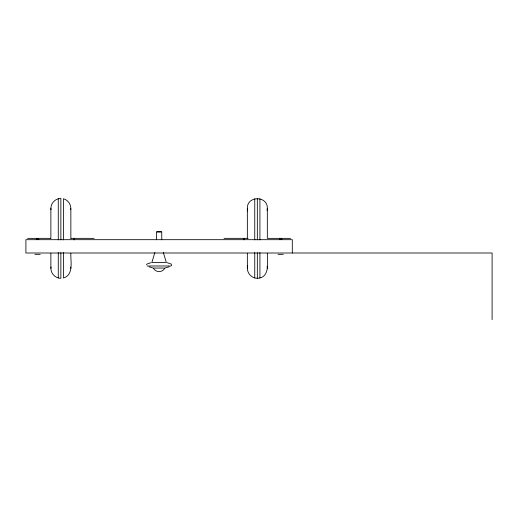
<?xml version="1.0" encoding="UTF-8"?>
<svg xmlns="http://www.w3.org/2000/svg" width="518" height="518" viewBox="0 0 518 518"><rect width="100%" height="100%" fill="white"/><g stroke="black" fill="none" stroke-linecap="round" stroke-linejoin="round"><path stroke-width="0.78" d="M50.874 238.351L50.874 208.385C50.842 203.037 55.517 198.362 60.865 198.394L60.865 239.944M60.865 252.713L60.865 278.315C55.096 278.399 50.013 272.772 51.042 267.029M70.688 209.68C71.529 204.869 68.098 199.987 63.449 198.737L63.449 239.931M70.856 253.341C70.467 261.305 74.029 274.87 63.449 277.972L63.449 252.59M247.345 238.351L247.345 208.385C246.859 195.551 267.812 195.551 267.327 208.385L267.327 238.351L290.637 238.351M267.327 253.341C267.379 261.791 270.338 277.881 257.336 278.315C251.01 278.431 245.933 271.82 247.688 265.74M267.068 210.321L267.327 208.385M154.882 252.473L151.871 262.464L166.33 262.464L163.319 252.473M146.464 264.782L147.112 263.992L150.991 262.697M171.575 265.592L171.277 264.096L167.21 262.697M164.562 268.583C162.276 272.591 155.918 272.591 153.639 268.583M169.192 266.796L165.242 267.981M156.773 231.695L161.428 231.695M27.564 238.351L50.835 238.351M70.895 238.351L94.166 238.351M224.035 238.351L248.109 238.351M36.558 239.018L38.552 239.018M279.649 239.018L281.643 239.018M36.221 239.355L38.889 239.355M279.312 239.355L281.98 239.355M34.894 254.338L40.216 254.338M277.978 254.338L283.307 254.338M147.112 265.993L171.089 265.993M153.406 268.065L164.795 268.065M152.959 267.981L149.009 266.796M267.068 266.388L267.327 268.324M247.345 208.385L247.688 210.968M70.688 267.029L70.856 268.324M50.874 208.385L51.042 209.68M492.1 319.606L492.1 253.004L25.9 253.004L25.9 239.685L292.301 239.685L292.301 253.004M259.919 198.737L259.919 239.931M259.919 252.59L259.919 277.972M257.336 198.394L257.336 239.944M257.336 252.713L257.336 278.315M254.752 198.737L254.752 239.931M254.752 252.59L254.752 277.972M247.345 253.341L247.345 268.324M244.017 238.351L244.017 239.892M161.765 239.795L161.765 232.025L156.436 232.025L156.436 239.795M74.184 238.351L74.184 239.892M70.856 208.385L70.856 238.351M58.281 198.737L58.281 239.931M58.281 252.59L58.281 277.972M50.874 253.341L50.874 268.324"/></g></svg>
